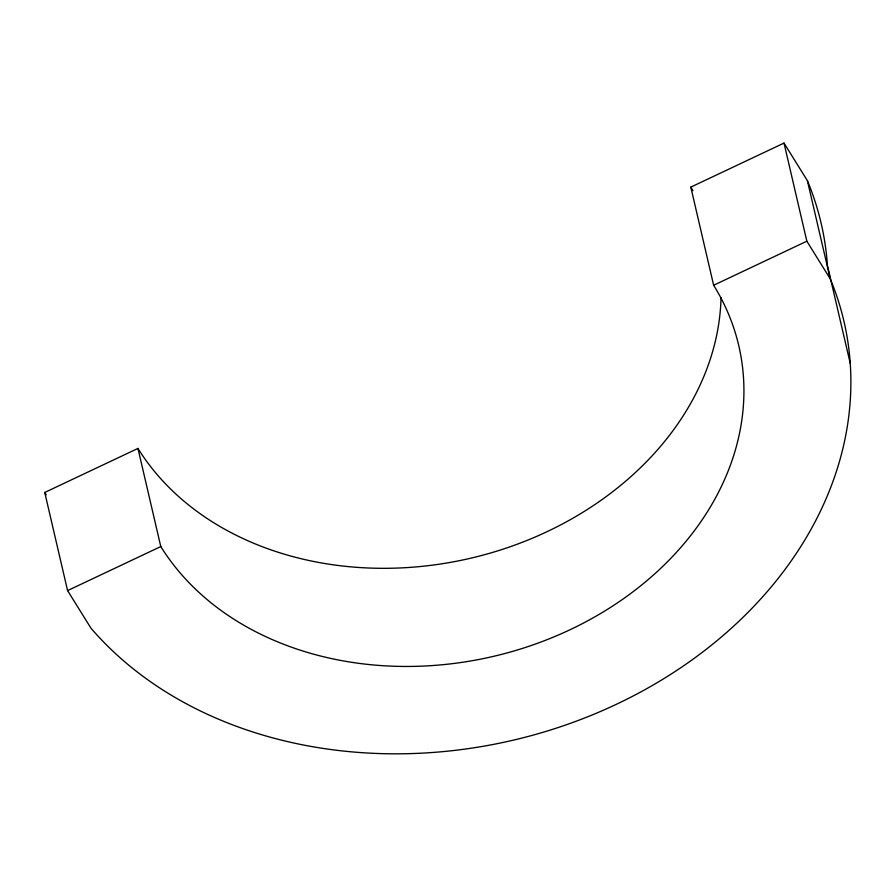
<?xml version="1.0" encoding="UTF-8"?>
<svg xmlns="http://www.w3.org/2000/svg" width="895" height="895" viewBox="0 0 895 895"><rect width="100%" height="100%" fill="white"/><g stroke="black" fill="none" stroke-linecap="round" stroke-linejoin="round"><path stroke-width="1.34" d="M67.584 590.599L160.787 546.554A309.625 246.953 -13.1 0 0 570.115 629.7A309.625 246.953 -13.1 0 0 713.639 285.259L690.806 187.122L784.009 143.066L807.402 180.701L830.236 278.837A417.596 333.063 -13.1 0 1 616.465 704.253A417.596 333.063 -13.1 0 1 90.988 628.234L67.584 590.599L44.75 492.463L137.953 448.417A309.625 246.953 -13.1 0 0 479.541 556.03A309.625 246.953 -13.1 0 0 721.034 297.655M713.639 285.259L806.842 241.202L784.009 143.066M806.842 241.202L830.236 278.837M44.75 492.463L46.216 494.823M850.25 363.459L827.416 265.323A417.596 333.063 -13.1 0 0 807.402 180.701M137.953 448.417L160.787 546.554M690.806 187.122A309.625 246.953 -13.1 0 1 692.965 190.68"/></g></svg>
